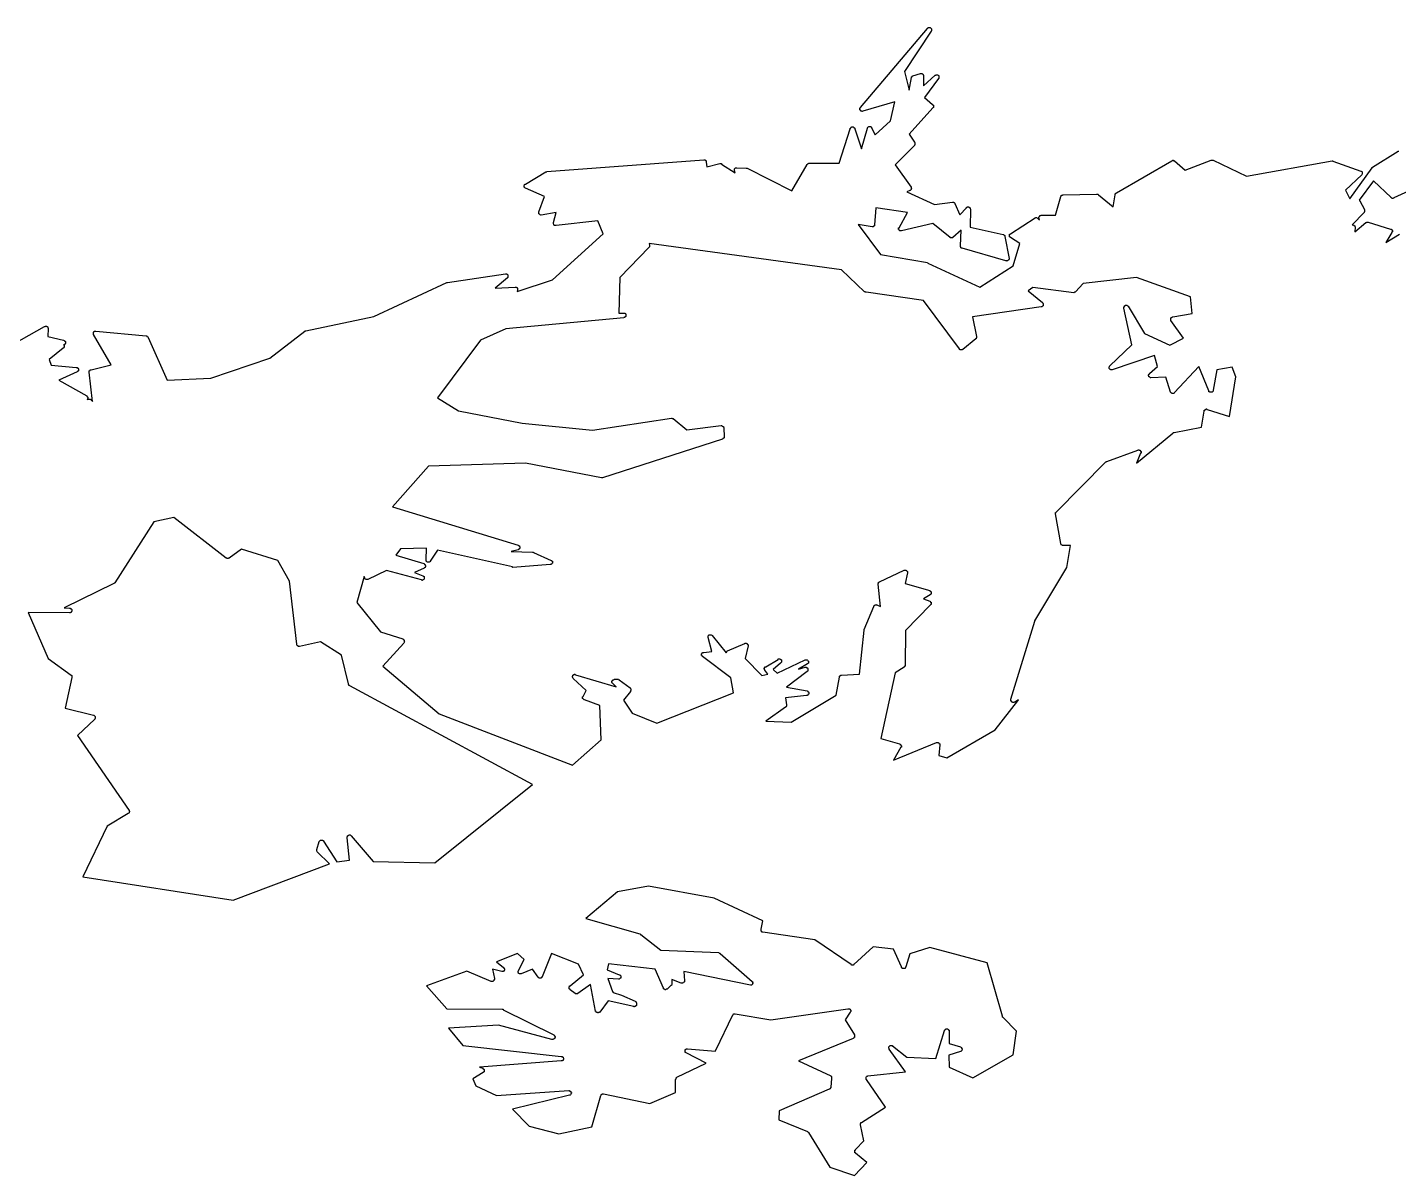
# Model space of a CAD drawing. Header units: metres. Extents: x 12 to 388, y 12 to 220.
# Drawn here: x 68.58 to 98.09, y 20.72 to 45.43 of the extents above; entities that cross this region are included whole.
import ezdxf

# ---------------------------------------------------------------- set-up
doc = ezdxf.new("R2010")
doc.units = ezdxf.units.M

msp = doc.modelspace()

# ---------------------------------------------------------------- linework, layer by layer
for points in [[(68.12, 38.53), (68.95, 38.99), (68.96, 38.99), (68.96, 39), (68.97, 39), (68.98, 39), (68.99, 39), (69, 38.99), (69.01, 38.99), (69.01, 38.98), (69.02, 38.98), (69.02, 38.97), (69.02, 38.96), (69.03, 38.96), (69.03, 38.95), (69.02, 38.78), (69.36, 38.7), (69.37, 38.69), (69.38, 38.69), (69.38, 38.68), (69.39, 38.68), (69.39, 38.67), (69.4, 38.67), (69.4, 38.66), (69.4, 38.65), (69.4, 38.64), (69.4, 38.63), (69.39, 38.62), (69.39, 38.61), (69.38, 38.61), (69.38, 38.6), (69.37, 38.6), (69.36, 38.6), (69.37, 38.59), (69.37, 38.58), (69.37, 38.57), (69.37, 38.56), (69.37, 38.55), (69.37, 38.54), (69.36, 38.54), (69.36, 38.53), (69.35, 38.53), (69.05, 38.28), (69.09, 38.16), (69.63, 38.11), (69.64, 38.11), (69.65, 38.11), (69.66, 38.11), (69.66, 38.1), (69.67, 38.1), (69.67, 38.09), (69.68, 38.08), (69.68, 38.07), (69.68, 38.06), (69.68, 38.05), (69.68, 38.04), (69.67, 38.04), (69.67, 38.03), (69.66, 38.03), (69.66, 38.02), (69.65, 38.02), (69.26, 37.84), (69.86, 37.5), (69.86, 37.49), (69.87, 37.49), (69.87, 37.48), (69.88, 37.47), (69.88, 37.46), (69.88, 37.45), (69.88, 37.44), (69.88, 37.43), (69.87, 37.43), (69.87, 37.42), (69.9, 37.43), (69.91, 37.43), (69.92, 37.43), (69.93, 37.43), (69.94, 37.42), (69.95, 37.42), (69.95, 37.41), (69.96, 37.41), (69.98, 37.38), (69.91, 38.01), (69.91, 38.02), (69.91, 38.03), (69.91, 38.04), (69.92, 38.04), (69.92, 38.05), (69.93, 38.05), (69.93, 38.06), (69.94, 38.06), (69.95, 38.06), (70.38, 38.17), (70, 38.82), (70, 38.83), (70, 38.84), (70, 38.85), (70, 38.86), (70, 38.87), (70.01, 38.87), (70.01, 38.88), (70.02, 38.88), (70.02, 38.89), (70.03, 38.89), (70.04, 38.89), (70.05, 38.89), (71.14, 38.79), (71.15, 38.79), (71.15, 38.78), (71.16, 38.78), (71.17, 38.77), (71.18, 38.76), (71.59, 37.84), (72.53, 37.88), (73.8, 38.31), (74.55, 38.89), (74.56, 38.9), (74.57, 38.9), (76.04, 39.21), (77.61, 39.94), (77.62, 39.94), (78.87, 40.13), (78.88, 40.13), (78.89, 40.13), (78.9, 40.12), (78.91, 40.12), (78.91, 40.11), (78.92, 40.1), (78.92, 40.09), (78.92, 40.08), (78.92, 40.07), (78.92, 40.06), (78.92, 40.05), (78.91, 40.05), (78.91, 40.04), (78.65, 39.82), (79.08, 39.84), (79.09, 39.84), (79.1, 39.84), (79.11, 39.84), (79.11, 39.83), (79.12, 39.83), (79.12, 39.82), (79.13, 39.82), (79.13, 39.81), (79.13, 39.8), (79.13, 39.79), (79.13, 39.78), (79.13, 39.77), (79.13, 39.76), (79.12, 39.76), (79.12, 39.75), (79.88, 40), (80.97, 40.99), (80.86, 41.27), (79.96, 41.17), (79.95, 41.17), (79.94, 41.17), (79.93, 41.17), (79.92, 41.17), (79.92, 41.18), (79.91, 41.18), (79.91, 41.19), (79.9, 41.2), (79.9, 41.21), (79.9, 41.22), (79.9, 41.23), (79.96, 41.45), (79.64, 41.39), (79.63, 41.39), (79.62, 41.4), (79.61, 41.4), (79.6, 41.41), (79.59, 41.42), (79.59, 41.43), (79.59, 41.44), (79.59, 41.45), (79.59, 41.46), (79.71, 41.79), (79.3, 41.97), (79.29, 41.98), (79.28, 41.98), (79.28, 41.99), (79.27, 42), (79.27, 42.01), (79.27, 42.02), (79.27, 42.03), (79.28, 42.04), (79.28, 42.05), (79.29, 42.05), (79.29, 42.06), (79.3, 42.06), (79.74, 42.32), (79.75, 42.32), (79.76, 42.32), (79.76, 42.33), (83.14, 42.58), (83.15, 42.58), (83.16, 42.58), (83.17, 42.57), (83.18, 42.57), (83.18, 42.56), (83.19, 42.55), (83.19, 42.54), (83.19, 42.53), (83.2, 42.43), (83.48, 42.5), (83.49, 42.5), (83.5, 42.5), (83.51, 42.5), (83.52, 42.5), (83.52, 42.49), (83.81, 42.3), (83.8, 42.35), (83.8, 42.36), (83.8, 42.37), (83.8, 42.38), (83.8, 42.39), (83.81, 42.4), (83.82, 42.41), (83.83, 42.41), (83.84, 42.41), (83.85, 42.41), (84.05, 42.4), (84.06, 42.4), (84.07, 42.4), (85.03, 41.91), (85.36, 42.48), (85.37, 42.49), (85.38, 42.5), (85.39, 42.5), (85.39, 42.51), (85.4, 42.51), (85.41, 42.51), (86.05, 42.51), (86.29, 43.25), (86.29, 43.26), (86.3, 43.26), (86.3, 43.27), (86.31, 43.28), (86.32, 43.28), (86.32, 43.29), (86.33, 43.29), (86.34, 43.29), (86.35, 43.29), (86.36, 43.28), (86.37, 43.28), (86.37, 43.27), (86.38, 43.27), (86.38, 43.26), (86.39, 43.26), (86.39, 43.25), (86.53, 42.82), (86.66, 43.26), (86.66, 43.27), (86.67, 43.28), (86.68, 43.29), (86.69, 43.3), (86.7, 43.3), (86.71, 43.3), (86.72, 43.3), (86.73, 43.3), (86.73, 43.29), (86.74, 43.29), (86.74, 43.28), (86.75, 43.28), (86.75, 43.27), (86.83, 43.12), (87.16, 43.42), (87.25, 43.83), (86.56, 43.63), (86.55, 43.62), (86.54, 43.62), (86.54, 43.63), (86.53, 43.63), (86.52, 43.63), (86.52, 43.64), (86.51, 43.64), (86.51, 43.65), (86.5, 43.66), (86.5, 43.67), (86.5, 43.68), (86.5, 43.69), (86.51, 43.7), (86.51, 43.71), (87.95, 45.41), (87.96, 45.42), (87.97, 45.42), (87.97, 45.43), (87.98, 45.43), (87.99, 45.43), (88, 45.43), (88.01, 45.43), (88.02, 45.42), (88.03, 45.41), (88.04, 45.4), (88.04, 45.39), (88.04, 45.38), (88.04, 45.37), (88.04, 45.36), (88.03, 45.35), (87.46, 44.48), (87.56, 44.08), (87.61, 44.35), (87.61, 44.36), (87.61, 44.37), (87.62, 44.37), (87.62, 44.38), (87.63, 44.38), (87.63, 44.39), (87.64, 44.39), (87.8, 44.44), (87.81, 44.44), (87.82, 44.44), (87.83, 44.44), (87.84, 44.44), (87.84, 44.43), (87.85, 44.43), (87.86, 44.42), (87.86, 44.41), (87.86, 44.4), (87.87, 44.4), (87.87, 44.39), (87.87, 44.17), (88.12, 44.4), (88.13, 44.4), (88.13, 44.41), (88.14, 44.41), (88.15, 44.41), (88.16, 44.41), (88.17, 44.41), (88.18, 44.4), (88.19, 44.4), (88.19, 44.39), (88.2, 44.39), (88.2, 44.38), (88.2, 44.37), (88.2, 44.36), (88.2, 44.35), (88.2, 44.34), (88.2, 44.33), (88.19, 44.33), (87.89, 43.92), (88.06, 43.77), (88.07, 43.77), (88.07, 43.76), (88.08, 43.76), (88.08, 43.75), (88.08, 43.74), (88.08, 43.73), (88.08, 43.72), (88.08, 43.71), (88.07, 43.7), (87.56, 43.13), (87.67, 42.96), (87.68, 42.95), (87.68, 42.94), (87.68, 42.93), (87.68, 42.92), (87.68, 42.91), (87.68, 42.9), (87.67, 42.9), (87.67, 42.89), (87.26, 42.47), (87.6, 41.99), (87.6, 41.98), (87.61, 41.97), (87.61, 41.96), (87.6, 41.96), (87.6, 41.95), (87.6, 41.94), (87.59, 41.93), (87.58, 41.92), (87.57, 41.92), (87.51, 41.89), (88.1, 41.62), (88.49, 41.67), (88.5, 41.67), (88.51, 41.67), (88.52, 41.67), (88.52, 41.66), (88.53, 41.66), (88.54, 41.65), (88.54, 41.64), (88.65, 41.4), (88.79, 41.55), (88.79, 41.56), (88.8, 41.56), (88.81, 41.56), (88.81, 41.57), (88.82, 41.57), (88.83, 41.57), (88.84, 41.57), (88.84, 41.56), (88.85, 41.56), (88.86, 41.56), (88.86, 41.55), (88.87, 41.55), (88.87, 41.54), (88.87, 41.53), (88.88, 41.52), (88.87, 41.13), (89.58, 40.97), (89.59, 40.97), (89.6, 40.96), (89.61, 40.96), (89.61, 40.95), (89.62, 40.95), (89.62, 40.94), (89.62, 40.93), (89.71, 40.46), (89.71, 40.45), (89.71, 40.44), (89.7, 40.44), (89.7, 40.43), (89.69, 40.42), (89.68, 40.41), (89.67, 40.41), (89.66, 40.41), (89.66, 40.4), (89.65, 40.41), (89.64, 40.41), (88.7, 40.68), (88.69, 40.68), (88.68, 40.68), (88.68, 40.69), (88.67, 40.69), (88.67, 40.7), (88.66, 40.71), (88.66, 40.72), (88.66, 40.73), (88.68, 41.07), (88.5, 40.91), (88.49, 40.9), (88.48, 40.9), (88.47, 40.9), (88.46, 40.9), (88.45, 40.9), (88.44, 40.9), (88.44, 40.91), (88.07, 41.21), (87.39, 41.05), (87.38, 41.05), (87.37, 41.05), (87.36, 41.05), (87.35, 41.06), (87.34, 41.07), (87.34, 41.08), (87.33, 41.08), (87.33, 41.09), (87.33, 41.1), (87.33, 41.11), (87.33, 41.12), (87.34, 41.12), (87.52, 41.45), (86.84, 41.55), (86.81, 41.18), (86.81, 41.17), (86.81, 41.16), (86.8, 41.16), (86.8, 41.15), (86.79, 41.15), (86.79, 41.14), (86.78, 41.14), (86.77, 41.14), (86.76, 41.14), (86.46, 41.19), (86.94, 40.54), (87.95, 40.37), (87.96, 40.36), (89.08, 39.84), (89.8, 40.3), (89.94, 40.78), (89.74, 40.91), (89.73, 40.91), (89.73, 40.92), (89.72, 40.92), (89.72, 40.93), (89.72, 40.94), (89.72, 40.95), (89.72, 40.96), (89.72, 40.97), (89.72, 40.98), (89.73, 40.98), (89.73, 40.99), (89.74, 40.99), (90.27, 41.33), (90.28, 41.33), (90.28, 41.34), (90.29, 41.34), (90.3, 41.34), (90.31, 41.33), (90.32, 41.33), (90.33, 41.32), (90.36, 41.28), (90.35, 41.33), (90.35, 41.34), (90.35, 41.35), (90.36, 41.36), (90.36, 41.37), (90.37, 41.37), (90.37, 41.38), (90.38, 41.38), (90.39, 41.38), (90.39, 41.39), (90.4, 41.39), (90.71, 41.39), (90.82, 41.79), (90.83, 41.79), (90.83, 41.8), (90.83, 41.81), (90.84, 41.81), (90.84, 41.82), (90.85, 41.82), (90.86, 41.82), (90.86, 41.83), (90.87, 41.83), (91.59, 41.84), (91.6, 41.84), (91.61, 41.84), (91.62, 41.84), (91.63, 41.83), (91.95, 41.57), (91.99, 41.83), (91.99, 41.84), (92, 41.84), (92, 41.85), (92, 41.86), (92.01, 41.86), (92.01, 41.87), (92.02, 41.87), (93.21, 42.56), (93.22, 42.56), (93.23, 42.57), (93.24, 42.57), (93.25, 42.57), (93.25, 42.56), (93.26, 42.56), (93.27, 42.56), (93.5, 42.36), (94.06, 42.57), (94.07, 42.57), (94.08, 42.57), (94.09, 42.57), (94.1, 42.57), (94.82, 42.23), (96.66, 42.56), (96.67, 42.56), (96.68, 42.56), (96.68, 42.55), (97.28, 42.34), (97.29, 42.34), (97.3, 42.33), (97.31, 42.32), (97.31, 42.31), (97.31, 42.3), (97.31, 42.29), (97.31, 42.28), (97.31, 42.27), (97.3, 42.26), (96.95, 41.93), (97.04, 41.74), (97.52, 42.41), (97.52, 42.42), (97.53, 42.42), (98.08, 42.77), (98.09, 42.77), (98.1, 42.77)], [(98.45, 41.97), (97.99, 41.76), (97.98, 41.75), (97.97, 41.75), (97.96, 41.75), (97.95, 41.75), (97.94, 41.76), (97.93, 41.76), (97.93, 41.77), (97.55, 42.13), (97.24, 41.71), (97.25, 41.71), (97.25, 41.7), (97.26, 41.7), (97.36, 41.51), (97.36, 41.5), (97.36, 41.49), (97.36, 41.48), (97.36, 41.47), (97.36, 41.46), (97.35, 41.46), (97.35, 41.45), (97.09, 41.18), (97.1, 41.18), (97.11, 41.18), (97.12, 41.18), (97.13, 41.17), (97.14, 41.17), (97.14, 41.16), (97.15, 41.16), (97.15, 41.15), (97.15, 41.14), (97.16, 41.14), (97.16, 41.13), (97.15, 41.03), (97.39, 41.23), (97.4, 41.23), (97.41, 41.24), (97.42, 41.24), (97.43, 41.24), (97.44, 41.24), (97.92, 41.09), (97.93, 41.09), (97.94, 41.09), (97.94, 41.08), (97.95, 41.08), (97.95, 41.07), (97.96, 41.06), (97.96, 41.05), (97.96, 41.04), (97.96, 41.03), (97.95, 41.03), (97.95, 41.02), (97.82, 40.8), (98.11, 40.98)]]:
    msp.add_lwpolyline(points)
for points in [[(81.43, 39.28), (81.44, 39.28), (81.45, 39.27), (81.45, 39.26), (81.46, 39.26), (81.46, 39.25), (81.46, 39.24), (81.46, 39.23), (81.46, 39.22), (81.46, 39.21), (81.45, 39.21), (81.45, 39.2), (81.44, 39.2), (81.44, 39.19), (81.43, 39.19), (81.42, 39.19), (81.42, 39.18), (78.88, 38.94), (78.33, 38.7), (77.41, 37.46), (77.86, 37.18), (79.23, 36.91), (80.74, 36.76), (82.44, 37.02), (82.45, 37.02), (82.46, 37.02), (82.46, 37.01), (82.47, 37.01), (82.48, 37.01), (82.77, 36.77), (83.51, 36.86), (83.52, 36.86), (83.53, 36.85), (83.54, 36.85), (83.55, 36.85), (83.55, 36.84), (83.56, 36.84), (83.56, 36.83), (83.57, 36.82), (83.57, 36.81), (83.58, 36.62), (83.58, 36.61), (83.58, 36.6), (83.57, 36.6), (83.57, 36.59), (83.56, 36.59), (83.56, 36.58), (83.55, 36.58), (83.54, 36.57), (80.96, 35.74), (80.95, 35.74), (80.94, 35.74), (79.3, 36.05), (77.21, 35.99), (76.44, 35.11), (79.14, 34.29), (79.15, 34.29), (79.15, 34.28), (79.16, 34.28), (79.16, 34.27), (79.17, 34.27), (79.17, 34.26), (79.18, 34.25), (79.18, 34.24), (79.18, 34.23), (79.18, 34.22), (79.17, 34.22), (79.17, 34.21), (79.16, 34.2), (79.15, 34.2), (79.15, 34.19), (79.14, 34.19), (78.99, 34.15), (79.45, 34.14), (79.46, 34.14), (79.47, 34.14), (79.47, 34.13), (79.85, 33.96), (79.86, 33.96), (79.87, 33.95), (79.87, 33.94), (79.88, 33.94), (79.88, 33.93), (79.88, 33.92), (79.88, 33.91), (79.88, 33.9), (79.87, 33.89), (79.86, 33.88), (79.85, 33.87), (79.84, 33.87), (79.83, 33.87), (79.03, 33.81), (79.02, 33.81), (79.02, 33.82), (77.41, 34.18), (77.25, 33.94), (77.25, 33.93), (77.24, 33.93), (77.23, 33.92), (77.22, 33.92), (77.21, 33.92), (77.2, 33.92), (77.19, 33.92), (77.18, 33.93), (77.17, 33.93), (77.17, 33.94), (77.16, 33.95), (77.16, 33.96), (77.16, 33.97), (77.17, 34.22), (76.61, 34.21), (76.51, 34.07), (77.11, 33.89), (77.12, 33.89), (77.12, 33.88), (77.13, 33.88), (77.13, 33.87), (77.14, 33.87), (77.14, 33.86), (77.15, 33.85), (77.15, 33.84), (77.15, 33.83), (77.15, 33.82), (77.14, 33.82), (77.14, 33.81), (77.13, 33.8), (77.12, 33.8), (77.12, 33.79), (76.91, 33.7), (77.09, 33.63), (77.1, 33.63), (77.1, 33.62), (77.11, 33.62), (77.11, 33.61), (77.12, 33.61), (77.12, 33.6), (77.12, 33.59), (77.12, 33.58), (77.12, 33.57), (77.12, 33.56), (77.11, 33.55), (77.1, 33.54), (77.09, 33.54), (77.08, 33.53), (77.07, 33.53), (77.06, 33.54), (76.31, 33.74), (75.91, 33.55), (75.9, 33.55), (75.89, 33.55), (75.88, 33.55), (75.87, 33.55), (75.86, 33.55), (75.85, 33.56), (75.84, 33.57), (75.84, 33.58), (75.83, 33.61), (75.67, 33.05), (76.18, 32.42), (76.66, 32.27), (76.67, 32.26), (76.68, 32.26), (76.68, 32.25), (76.69, 32.24), (76.69, 32.23), (76.7, 32.22), (76.69, 32.21), (76.69, 32.2), (76.69, 32.19), (76.68, 32.18), (76.23, 31.68), (77.44, 30.66), (80.31, 29.55), (80.93, 30.1), (80.9, 30.84), (80.57, 30.96), (80.56, 30.96), (80.55, 30.97), (80.54, 30.98), (80.53, 30.99), (80.53, 31), (80.53, 31.01), (80.53, 31.02), (80.54, 31.03), (80.61, 31.16), (80.33, 31.42), (80.32, 31.43), (80.32, 31.44), (80.31, 31.45), (80.31, 31.46), (80.31, 31.47), (80.32, 31.47), (80.32, 31.48), (80.32, 31.49), (80.33, 31.49), (80.33, 31.5), (80.34, 31.5), (80.35, 31.5), (80.35, 31.51), (80.36, 31.51), (80.37, 31.51), (80.38, 31.5), (81.25, 31.24), (81.18, 31.31), (81.17, 31.31), (81.17, 31.32), (81.16, 31.33), (81.16, 31.34), (81.16, 31.35), (81.16, 31.36), (81.17, 31.37), (81.17, 31.38), (81.18, 31.38), (81.18, 31.39), (81.19, 31.39), (81.2, 31.39), (81.21, 31.4), (81.29, 31.4), (81.3, 31.4), (81.31, 31.39), (81.32, 31.39), (81.55, 31.22), (81.55, 31.21), (81.56, 31.21), (81.56, 31.2), (81.57, 31.19), (81.57, 31.18), (81.57, 31.17), (81.57, 31.16), (81.56, 31.15), (81.56, 31.14), (81.41, 30.95), (81.6, 30.67), (82.13, 30.46), (83.78, 31.11), (83.72, 31.43), (83.11, 31.89), (83.11, 31.9), (83.1, 31.9), (83.1, 31.91), (83.09, 31.91), (83.09, 31.92), (83.09, 31.93), (83.09, 31.94), (83.09, 31.95), (83.1, 31.96), (83.1, 31.97), (83.11, 31.97), (83.11, 31.98), (83.12, 31.98), (83.13, 31.98), (83.14, 31.98), (83.31, 32), (83.23, 32.3), (83.23, 32.31), (83.23, 32.32), (83.23, 32.33), (83.24, 32.34), (83.24, 32.35), (83.25, 32.35), (83.25, 32.36), (83.26, 32.36), (83.27, 32.36), (83.28, 32.36), (83.29, 32.36), (83.3, 32.36), (83.31, 32.35), (83.32, 32.35), (83.32, 32.34), (83.62, 31.97), (83.63, 31.98), (83.63, 31.99), (83.63, 32), (83.64, 32), (83.64, 32.01), (83.65, 32.01), (84.02, 32.17), (84.02, 32.18), (84.03, 32.18), (84.04, 32.18), (84.05, 32.18), (84.06, 32.18), (84.06, 32.17), (84.07, 32.17), (84.07, 32.16), (84.08, 32.16), (84.08, 32.15), (84.09, 32.14), (84.09, 32.13), (84.09, 32.12), (84.03, 31.85), (84.39, 31.48), (84.52, 31.51), (84.45, 31.6), (84.45, 31.61), (84.44, 31.62), (84.44, 31.63), (84.44, 31.64), (84.44, 31.65), (84.45, 31.65), (84.45, 31.66), (84.45, 31.67), (84.46, 31.67), (84.47, 31.67), (84.74, 31.83), (84.74, 31.84), (84.75, 31.84), (84.76, 31.84), (84.77, 31.84), (84.78, 31.84), (84.79, 31.83), (84.8, 31.83), (84.8, 31.82), (84.81, 31.82), (84.81, 31.81), (84.81, 31.8), (84.81, 31.79), (84.81, 31.78), (84.81, 31.77), (84.8, 31.77), (84.8, 31.76), (84.79, 31.75), (84.63, 31.61), (84.72, 31.53), (85.32, 31.82), (85.33, 31.82), (85.34, 31.82), (85.35, 31.82), (85.36, 31.82), (85.37, 31.81), (85.38, 31.8), (85.39, 31.79), (85.39, 31.78), (85.39, 31.77), (85.39, 31.76), (85.39, 31.75), (85.38, 31.74), (85.37, 31.73), (85.18, 31.62), (85.32, 31.66), (85.33, 31.66), (85.34, 31.66), (85.35, 31.66), (85.35, 31.65), (85.36, 31.65), (85.37, 31.65), (85.37, 31.64), (85.38, 31.63), (85.38, 31.62), (85.38, 31.61), (85.38, 31.6), (85.38, 31.59), (85.38, 31.58), (85.37, 31.58), (85.37, 31.57), (85.36, 31.57), (84.92, 31.23), (85.36, 31.15), (85.37, 31.15), (85.37, 31.14), (85.38, 31.14), (85.39, 31.13), (85.39, 31.12), (85.4, 31.12), (85.4, 31.11), (85.4, 31.1), (85.4, 31.09), (85.39, 31.08), (85.39, 31.07), (85.38, 31.07), (85.38, 31.06), (85.37, 31.06), (85.37, 31.05), (85.36, 31.05), (85.35, 31.05), (84.9, 31), (84.92, 30.85), (84.92, 30.84), (84.92, 30.83), (84.92, 30.82), (84.91, 30.82), (84.91, 30.81), (84.9, 30.8), (84.47, 30.5), (85.02, 30.48), (85.99, 31.06), (86.06, 31.45), (86.06, 31.46), (86.06, 31.47), (86.07, 31.47), (86.07, 31.48), (86.08, 31.48), (86.08, 31.49), (86.09, 31.49), (86.1, 31.49), (86.49, 31.51), (86.59, 32.46), (86.59, 32.47), (86.8, 32.97), (86.8, 32.98), (86.81, 32.99), (86.82, 33), (86.83, 33), (86.84, 33), (86.84, 33.01), (86.85, 33), (86.86, 33), (86.94, 32.97), (86.89, 33.45), (86.89, 33.46), (86.9, 33.47), (86.9, 33.48), (86.9, 33.49), (86.91, 33.49), (86.91, 33.5), (86.92, 33.5), (87.45, 33.75), (87.46, 33.75), (87.47, 33.75), (87.48, 33.75), (87.49, 33.75), (87.5, 33.74), (87.51, 33.73), (87.52, 33.72), (87.52, 33.71), (87.52, 33.7), (87.52, 33.69), (87.47, 33.46), (88, 33.31), (88, 33.3), (88.01, 33.3), (88.02, 33.3), (88.02, 33.29), (88.03, 33.28), (88.03, 33.27), (88.03, 33.26), (88.03, 33.25), (88.03, 33.24), (88.02, 33.23), (88.02, 33.22), (88.01, 33.22), (87.87, 33.13), (88, 33.08), (88.01, 33.08), (88.01, 33.07), (88.02, 33.07), (88.02, 33.06), (88.03, 33.06), (88.03, 33.05), (88.03, 33.04), (88.03, 33.03), (88.03, 33.02), (88.03, 33.01), (88.02, 33.01), (88.02, 33), (87.48, 32.45), (87.47, 31.7), (87.47, 31.69), (87.47, 31.68), (87.46, 31.68), (87.46, 31.67), (87.45, 31.67), (87.45, 31.66), (87.26, 31.54), (86.95, 30.13), (87.35, 30.01), (87.36, 30.01), (87.36, 30), (87.37, 30), (87.38, 29.99), (87.38, 29.98), (87.39, 29.97), (87.39, 29.96), (87.39, 29.95), (87.39, 29.94), (87.38, 29.94), (87.22, 29.66), (88.15, 30.04), (88.16, 30.04), (88.17, 30.04), (88.18, 30.04), (88.19, 30.03), (88.2, 30.03), (88.2, 30.02), (88.21, 30.02), (88.21, 30.01), (88.22, 30.01), (88.22, 30), (88.22, 29.99), (88.2, 29.76), (88.37, 29.71), (89.41, 30.31), (89.9, 30.94), (89.91, 30.96), (89.83, 30.91), (89.82, 30.91), (89.82, 30.9), (89.81, 30.9), (89.8, 30.9), (89.79, 30.9), (89.78, 30.9), (89.78, 30.91), (89.77, 30.91), (89.77, 30.92), (89.76, 30.92), (89.76, 30.93), (89.75, 30.93), (89.75, 30.94), (89.75, 30.95), (89.75, 30.96), (89.75, 30.97), (90.26, 32.65), (90.26, 32.66), (90.95, 33.81), (91.03, 34.28), (90.87, 34.28), (90.86, 34.28), (90.85, 34.28), (90.85, 34.29), (90.84, 34.29), (90.83, 34.3), (90.83, 34.31), (90.82, 34.31), (90.82, 34.32), (90.71, 34.96), (90.71, 34.97), (90.71, 34.98), (90.71, 34.99), (90.72, 34.99), (90.72, 35), (91.79, 36.08), (91.8, 36.08), (91.8, 36.09), (91.81, 36.09), (92.48, 36.33), (92.49, 36.34), (92.5, 36.34), (92.51, 36.34), (92.51, 36.33), (92.52, 36.33), (92.53, 36.33), (92.53, 36.32), (92.54, 36.32), (92.54, 36.31), (92.55, 36.3), (92.55, 36.29), (92.55, 36.28), (92.55, 36.27), (92.54, 36.27), (92.45, 36.05), (93.23, 36.7), (93.24, 36.71), (93.25, 36.71), (93.26, 36.71), (93.85, 36.83), (93.91, 37.17), (93.91, 37.18), (93.91, 37.19), (93.92, 37.19), (93.92, 37.2), (93.93, 37.2), (93.93, 37.21), (93.94, 37.21), (93.95, 37.21), (93.95, 37.22), (93.96, 37.22), (93.97, 37.21), (94.45, 37.06), (94.59, 37.91), (94.51, 38.12), (94.18, 38.06), (94.1, 37.62), (94.1, 37.61), (94.1, 37.6), (94.09, 37.59), (94.08, 37.58), (94.07, 37.58), (94.06, 37.58), (94.05, 37.58), (94.04, 37.58), (94.03, 37.58), (94.02, 37.59), (94.01, 37.59), (94.01, 37.6), (94.01, 37.61), (93.79, 38.13), (93.27, 37.57), (93.26, 37.56), (93.25, 37.55), (93.24, 37.55), (93.23, 37.55), (93.22, 37.55), (93.21, 37.55), (93.21, 37.56), (93.2, 37.56), (93.19, 37.57), (93.19, 37.58), (93.18, 37.58), (93.08, 37.9), (92.76, 37.89), (92.75, 37.89), (92.74, 37.9), (92.73, 37.9), (92.73, 37.91), (92.72, 37.91), (92.72, 37.92), (92.72, 37.93), (92.71, 37.93), (92.71, 37.94), (92.71, 37.95), (92.72, 37.95), (92.72, 37.96), (92.72, 37.97), (92.73, 37.97), (92.73, 37.98), (92.9, 38.13), (92.84, 38.37), (91.93, 38.06), (91.92, 38.06), (91.91, 38.06), (91.9, 38.06), (91.89, 38.06), (91.89, 38.07), (91.88, 38.07), (91.87, 38.08), (91.87, 38.09), (91.86, 38.09), (91.86, 38.1), (91.86, 38.11), (91.86, 38.12), (91.87, 38.13), (91.87, 38.14), (91.88, 38.15), (92.35, 38.6), (92.18, 39.39), (92.18, 39.4), (92.18, 39.41), (92.18, 39.42), (92.19, 39.42), (92.19, 39.43), (92.19, 39.44), (92.2, 39.44), (92.21, 39.44), (92.21, 39.45), (92.22, 39.45), (92.23, 39.45), (92.24, 39.45), (92.25, 39.45), (92.26, 39.44), (92.27, 39.43), (92.62, 38.84), (93.17, 38.59), (93.46, 38.74), (93.19, 39.12), (93.19, 39.13), (93.19, 39.14), (93.19, 39.15), (93.19, 39.16), (93.19, 39.17), (93.19, 39.18), (93.2, 39.18), (93.2, 39.19), (93.21, 39.19), (93.22, 39.2), (93.23, 39.2), (93.65, 39.27), (93.61, 39.63), (92.45, 40.05), (91.3, 39.92), (91.14, 39.74), (91.13, 39.73), (91.12, 39.73), (91.11, 39.72), (91.1, 39.72), (90.22, 39.83), (90.12, 39.76), (90.43, 39.51), (90.43, 39.5), (90.44, 39.49), (90.44, 39.48), (90.44, 39.47), (90.44, 39.46), (90.44, 39.45), (90.44, 39.44), (90.43, 39.43), (90.42, 39.42), (90.41, 39.42), (90.4, 39.42), (88.92, 39.2), (89.01, 38.78), (89.01, 38.77), (89.01, 38.76), (89.01, 38.75), (89, 38.75), (89, 38.74), (89, 38.73), (88.99, 38.73), (88.71, 38.5), (88.7, 38.49), (88.69, 38.49), (88.68, 38.49), (88.67, 38.49), (88.66, 38.49), (88.65, 38.49), (88.65, 38.5), (88.64, 38.5), (88.64, 38.51), (87.87, 39.55), (86.63, 39.73), (86.62, 39.73), (86.61, 39.73), (86.61, 39.74), (86.6, 39.74), (86.1, 40.21), (81.96, 40.78), (81.96, 40.77), (81.97, 40.76), (81.97, 40.75), (81.97, 40.74), (81.97, 40.73), (81.97, 40.72), (81.97, 40.71), (81.96, 40.71), (81.96, 40.7), (81.33, 40.05), (81.31, 39.28), (81.41, 39.28), (81.42, 39.28), (81.43, 39.28)], [(74.38, 32.15), (74.38, 32.16), (74.22, 33.51), (73.97, 33.96), (73.19, 34.2), (72.92, 34.01), (72.91, 34.01), (72.91, 34), (72.9, 34), (72.89, 34), (72.88, 34), (72.87, 34), (72.87, 34.01), (72.86, 34.01), (71.73, 34.88), (71.3, 34.79), (70.46, 33.48), (70.46, 33.47), (70.45, 33.47), (70.44, 33.46), (69.37, 32.94), (69.49, 32.93), (69.5, 32.93), (69.51, 32.93), (69.51, 32.92), (69.52, 32.92), (69.53, 32.91), (69.53, 32.9), (69.54, 32.9), (69.54, 32.89), (69.54, 32.88), (69.54, 32.87), (69.53, 32.86), (69.53, 32.85), (69.52, 32.85), (69.52, 32.84), (69.51, 32.84), (69.5, 32.83), (69.49, 32.83), (68.6, 32.84), (69.03, 31.85), (69.52, 31.49), (69.53, 31.49), (69.53, 31.48), (69.54, 31.48), (69.54, 31.47), (69.54, 31.46), (69.54, 31.45), (69.54, 31.44), (69.39, 30.78), (70, 30.63), (70.01, 30.63), (70.02, 30.62), (70.03, 30.61), (70.04, 30.6), (70.04, 30.59), (70.04, 30.58), (70.04, 30.57), (70.04, 30.56), (70.03, 30.55), (70.03, 30.54), (69.66, 30.19), (70.77, 28.58), (70.77, 28.57), (70.77, 28.56), (70.78, 28.56), (70.78, 28.55), (70.77, 28.55), (70.77, 28.54), (70.77, 28.53), (70.76, 28.52), (70.75, 28.51), (70.3, 28.24), (69.77, 27.15), (73.01, 26.65), (75.08, 27.43), (74.82, 27.69), (74.81, 27.7), (74.81, 27.71), (74.81, 27.72), (74.81, 27.73), (74.81, 27.74), (74.86, 27.91), (74.87, 27.91), (74.87, 27.92), (74.88, 27.93), (74.89, 27.94), (74.9, 27.94), (74.91, 27.94), (74.92, 27.94), (74.93, 27.94), (74.94, 27.94), (74.94, 27.93), (74.95, 27.93), (74.95, 27.92), (75.24, 27.47), (75.51, 27.51), (75.46, 27.99), (75.46, 28), (75.46, 28.01), (75.47, 28.01), (75.47, 28.02), (75.47, 28.03), (75.48, 28.03), (75.48, 28.04), (75.49, 28.04), (75.5, 28.05), (75.51, 28.05), (75.52, 28.05), (75.53, 28.05), (75.54, 28.04), (75.55, 28.03), (76.02, 27.48), (77.35, 27.45), (79.45, 29.14), (75.52, 31.26), (75.51, 31.27), (75.5, 31.27), (75.5, 31.28), (75.49, 31.29), (75.49, 31.3), (75.34, 31.92), (74.89, 32.21), (74.44, 32.11), (74.43, 32.11), (74.42, 32.11), (74.41, 32.11), (74.41, 32.12), (74.4, 32.12), (74.39, 32.13), (74.38, 32.14), (74.38, 32.15)], [(86.27, 24.31), (86.28, 24.31), (86.28, 24.3), (86.29, 24.3), (86.29, 24.29), (86.3, 24.28), (86.3, 24.27), (86.3, 24.26), (86.3, 24.25), (86.29, 24.24), (86.18, 24.07), (86.38, 23.75), (86.38, 23.74), (86.38, 23.73), (86.38, 23.72), (86.38, 23.71), (86.38, 23.7), (86.38, 23.69), (86.37, 23.69), (86.37, 23.68), (86.36, 23.68), (86.35, 23.67), (85.18, 23.19), (85.87, 22.87), (85.87, 22.86), (85.88, 22.86), (85.88, 22.85), (85.89, 22.85), (85.89, 22.84), (85.89, 22.83), (85.89, 22.82), (85.89, 22.81), (85.87, 22.62), (85.87, 22.61), (85.86, 22.6), (85.86, 22.59), (85.85, 22.59), (85.85, 22.58), (85.84, 22.58), (84.76, 22.11), (84.75, 21.92), (85.37, 21.67), (85.37, 21.66), (85.38, 21.66), (85.39, 21.65), (85.85, 20.9), (86.38, 20.72), (86.65, 21), (86.4, 21.2), (86.4, 21.21), (86.39, 21.21), (86.39, 21.22), (86.39, 21.23), (86.39, 21.24), (86.39, 21.25), (86.39, 21.26), (86.39, 21.27), (86.4, 21.27), (86.4, 21.28), (86.58, 21.47), (86.51, 21.81), (86.51, 21.82), (86.51, 21.83), (86.51, 21.84), (86.52, 21.85), (86.52, 21.86), (86.53, 21.86), (87.05, 22.19), (86.64, 22.79), (86.63, 22.79), (86.63, 22.8), (86.63, 22.81), (86.63, 22.82), (86.63, 22.83), (86.63, 22.84), (86.64, 22.85), (86.65, 22.86), (86.66, 22.86), (86.66, 22.87), (86.67, 22.87), (87.48, 22.95), (87.13, 23.44), (87.13, 23.45), (87.13, 23.46), (87.12, 23.46), (87.12, 23.47), (87.12, 23.48), (87.12, 23.49), (87.13, 23.49), (87.13, 23.5), (87.14, 23.51), (87.15, 23.52), (87.16, 23.52), (87.17, 23.52), (87.18, 23.52), (87.19, 23.52), (87.2, 23.52), (87.2, 23.51), (87.51, 23.27), (88.13, 23.24), (88.32, 23.84), (88.32, 23.85), (88.33, 23.86), (88.34, 23.87), (88.35, 23.87), (88.35, 23.88), (88.36, 23.88), (88.37, 23.88), (88.38, 23.88), (88.39, 23.87), (88.4, 23.87), (88.4, 23.86), (88.41, 23.86), (88.41, 23.85), (88.42, 23.85), (88.42, 23.84), (88.42, 23.83), (88.42, 23.56), (88.66, 23.49), (88.67, 23.48), (88.68, 23.48), (88.68, 23.47), (88.69, 23.47), (88.69, 23.46), (88.69, 23.45), (88.7, 23.45), (88.7, 23.44), (88.7, 23.43), (88.69, 23.42), (88.69, 23.41), (88.68, 23.4), (88.67, 23.39), (88.66, 23.39), (88.41, 23.31), (88.42, 23.05), (88.93, 22.82), (89.8, 23.32), (89.87, 23.83), (89.58, 24.12), (89.57, 24.13), (89.57, 24.14), (89.57, 24.15), (89.24, 25.3), (88, 25.63), (87.57, 25.49), (87.49, 25.21), (87.48, 25.21), (87.48, 25.2), (87.48, 25.19), (87.47, 25.19), (87.47, 25.18), (87.46, 25.18), (87.45, 25.18), (87.44, 25.18), (87.43, 25.18), (87.42, 25.18), (87.41, 25.18), (87.41, 25.19), (87.4, 25.19), (87.4, 25.2), (87.39, 25.2), (87.39, 25.21), (87.22, 25.59), (86.78, 25.64), (86.37, 25.26), (86.36, 25.26), (86.36, 25.25), (86.35, 25.25), (86.34, 25.25), (86.33, 25.25), (86.32, 25.25), (86.32, 25.26), (86.31, 25.26), (85.53, 25.79), (84.41, 25.96), (84.4, 25.96), (84.39, 25.96), (84.39, 25.97), (84.38, 25.97), (84.38, 25.98), (84.37, 25.98), (84.37, 25.99), (84.37, 26), (84.37, 26.01), (84.37, 26.02), (84.41, 26.2), (83.36, 26.69), (81.95, 26.95), (81.28, 26.83), (80.6, 26.25), (81.76, 25.92), (81.77, 25.92), (81.77, 25.91), (81.78, 25.91), (82.21, 25.57), (83.46, 25.52), (83.47, 25.51), (83.48, 25.51), (83.49, 25.5), (84.18, 24.9), (84.19, 24.9), (84.19, 24.89), (84.19, 24.88), (84.19, 24.87), (84.2, 24.87), (84.2, 24.86), (84.19, 24.86), (84.19, 24.85), (84.19, 24.84), (84.18, 24.83), (84.17, 24.82), (84.16, 24.82), (84.15, 24.82), (84.14, 24.82), (82.71, 25.11), (82.72, 24.91), (82.72, 24.9), (82.72, 24.89), (82.71, 24.88), (82.7, 24.87), (82.69, 24.87), (82.69, 24.86), (82.68, 24.86), (82.67, 24.86), (82.66, 24.86), (82.65, 24.86), (82.45, 24.94), (82.45, 24.85), (82.45, 24.84), (82.45, 24.83), (82.44, 24.82), (82.44, 24.81), (82.43, 24.81), (82.35, 24.73), (82.34, 24.73), (82.33, 24.73), (82.32, 24.72), (82.31, 24.72), (82.3, 24.72), (82.29, 24.73), (82.28, 24.73), (82.28, 24.74), (82.27, 24.74), (82.27, 24.75), (82.09, 25.16), (81.09, 25.28), (81.06, 25.15), (81.32, 25.04), (81.33, 25.04), (81.34, 25.03), (81.35, 25.02), (81.35, 25.01), (81.35, 25), (81.35, 24.99), (81.35, 24.98), (81.35, 24.97), (81.34, 24.97), (81.34, 24.96), (81.33, 24.96), (81.32, 24.95), (81.31, 24.95), (81.3, 24.95), (81.07, 24.96), (81.17, 24.68), (81.19, 24.66), (81.37, 24.6), (81.66, 24.47), (81.67, 24.47), (81.67, 24.46), (81.68, 24.46), (81.68, 24.45), (81.69, 24.44), (81.69, 24.43), (81.69, 24.42), (81.69, 24.4), (81.69, 24.39), (81.69, 24.38), (81.68, 24.38), (81.68, 24.37), (81.67, 24.37), (81.67, 24.36), (81.66, 24.36), (81.65, 24.36), (81.65, 24.35), (81.64, 24.35), (81.63, 24.35), (81.63, 24.36), (81.08, 24.48), (80.9, 24.24), (80.89, 24.24), (80.89, 24.23), (80.88, 24.23), (80.87, 24.23), (80.87, 24.22), (80.86, 24.22), (80.85, 24.23), (80.84, 24.23), (80.83, 24.23), (80.83, 24.24), (80.82, 24.24), (80.82, 24.25), (80.81, 24.25), (80.81, 24.26), (80.7, 24.83), (80.43, 24.64), (80.42, 24.63), (80.41, 24.63), (80.4, 24.63), (80.39, 24.63), (80.38, 24.63), (80.37, 24.64), (80.26, 24.72), (80.26, 24.73), (80.25, 24.73), (80.25, 24.74), (80.24, 24.74), (80.24, 24.75), (80.24, 24.76), (80.24, 24.77), (80.24, 24.78), (80.25, 24.79), (80.25, 24.8), (80.26, 24.8), (80.55, 25.04), (80.44, 25.27), (79.86, 25.5), (79.66, 25), (79.66, 24.99), (79.65, 24.99), (79.65, 24.98), (79.64, 24.98), (79.64, 24.97), (79.63, 24.97), (79.62, 24.97), (79.61, 24.97), (79.6, 24.97), (79.59, 24.97), (79.58, 24.98), (79.57, 24.99), (79.45, 25.16), (79.21, 25.06), (79.2, 25.06), (79.19, 25.06), (79.18, 25.06), (79.17, 25.06), (79.16, 25.07), (79.15, 25.07), (79.15, 25.08), (79.15, 25.09), (79.14, 25.09), (79.14, 25.1), (79.14, 25.11), (79.14, 25.12), (79.15, 25.12), (79.15, 25.13), (79.27, 25.37), (79.13, 25.5), (78.68, 25.32), (78.83, 25.2), (78.83, 25.19), (78.84, 25.19), (78.84, 25.18), (78.85, 25.17), (78.85, 25.16), (78.85, 25.15), (78.85, 25.14), (78.84, 25.13), (78.84, 25.12), (78.83, 25.12), (78.82, 25.11), (78.81, 25.11), (78.8, 25.11), (78.79, 25.11), (78.59, 25.16), (78.63, 24.96), (78.63, 24.95), (78.63, 24.94), (78.62, 24.93), (78.62, 24.92), (78.62, 24.91), (78.61, 24.91), (78.6, 24.9), (78.59, 24.9), (78.58, 24.9), (78.57, 24.9), (78.56, 24.9), (78.04, 25.12), (77.17, 24.8), (77.61, 24.31), (78.8, 24.3), (78.81, 24.3), (78.82, 24.3), (78.82, 24.29), (79.91, 23.75), (79.91, 23.74), (79.92, 23.74), (79.92, 23.73), (79.93, 23.73), (79.93, 23.72), (79.94, 23.71), (79.94, 23.7), (79.94, 23.69), (79.93, 23.69), (79.93, 23.68), (79.93, 23.67), (79.92, 23.67), (79.92, 23.66), (79.91, 23.66), (79.9, 23.65), (79.89, 23.65), (79.88, 23.65), (79.87, 23.65), (78.72, 23.96), (77.64, 23.89), (77.95, 23.52), (80.07, 23.28), (80.08, 23.28), (80.09, 23.28), (80.1, 23.28), (80.1, 23.27), (80.11, 23.27), (80.11, 23.26), (80.12, 23.25), (80.12, 23.24), (80.12, 23.23), (80.12, 23.22), (80.11, 23.21), (80.11, 23.2), (80.1, 23.2), (80.1, 23.19), (80.09, 23.19), (80.08, 23.19), (80.07, 23.19), (78.31, 23.05), (78.38, 23.03), (78.38, 23.02), (78.39, 23.02), (78.4, 23.02), (78.4, 23.01), (78.41, 23), (78.41, 22.99), (78.41, 22.98), (78.41, 22.97), (78.41, 22.96), (78.41, 22.95), (78.4, 22.95), (78.4, 22.94), (78.39, 22.94), (78.17, 22.8), (78.23, 22.65), (78.68, 22.44), (80.23, 22.55), (80.24, 22.55), (80.25, 22.55), (80.25, 22.54), (80.26, 22.54), (80.27, 22.54), (80.27, 22.53), (80.28, 22.53), (80.28, 22.52), (80.28, 22.51), (80.29, 22.51), (80.29, 22.5), (80.29, 22.49), (80.28, 22.48), (80.28, 22.47), (80.27, 22.46), (80.26, 22.45), (80.25, 22.45), (79.02, 22.15), (79.38, 21.78), (80.02, 21.62), (80.73, 21.77), (80.92, 22.44), (80.93, 22.45), (80.93, 22.46), (80.94, 22.46), (80.94, 22.47), (80.95, 22.47), (80.96, 22.48), (80.97, 22.48), (80.98, 22.48), (81.98, 22.27), (82.53, 22.51), (82.53, 22.79), (82.54, 22.8), (82.54, 22.81), (82.54, 22.82), (82.55, 22.82), (82.55, 22.83), (82.56, 22.83), (82.56, 22.84), (83.19, 23.14), (82.76, 23.36), (82.75, 23.36), (82.75, 23.37), (82.74, 23.37), (82.74, 23.38), (82.74, 23.39), (82.74, 23.4), (82.74, 23.41), (82.74, 23.42), (82.74, 23.43), (82.75, 23.43), (82.75, 23.44), (82.76, 23.44), (82.76, 23.45), (82.77, 23.45), (82.78, 23.45), (82.79, 23.45), (83.39, 23.4), (83.39, 23.41), (83.4, 23.41), (83.4, 23.42), (83.76, 24.18), (83.77, 24.19), (83.78, 24.19), (83.78, 24.2), (83.79, 24.2), (83.8, 24.2), (83.81, 24.2), (84.58, 24.07), (86.24, 24.31), (86.25, 24.31), (86.26, 24.31), (86.27, 24.31)]]:
    msp.add_lwpolyline(points, close=True)

doc.saveas('drawing.dxf')
